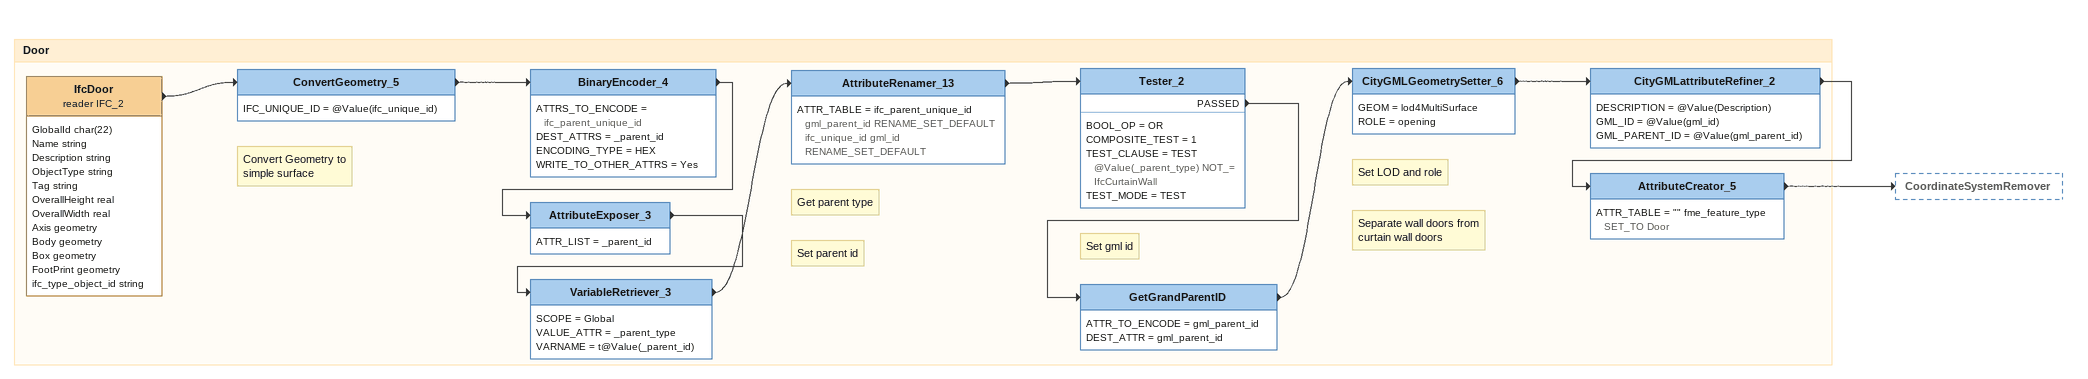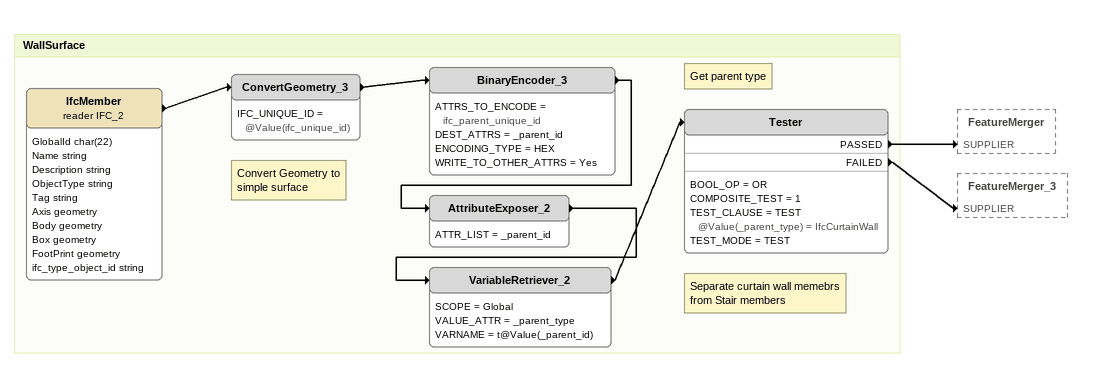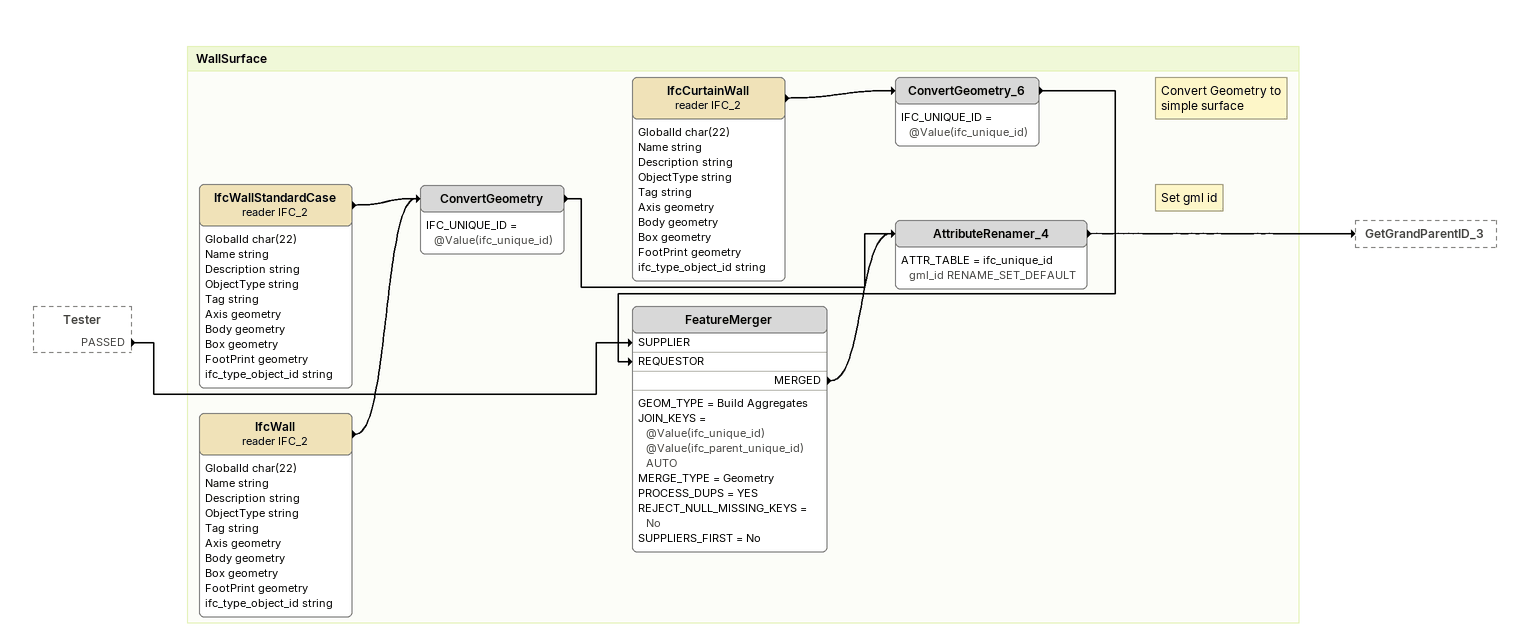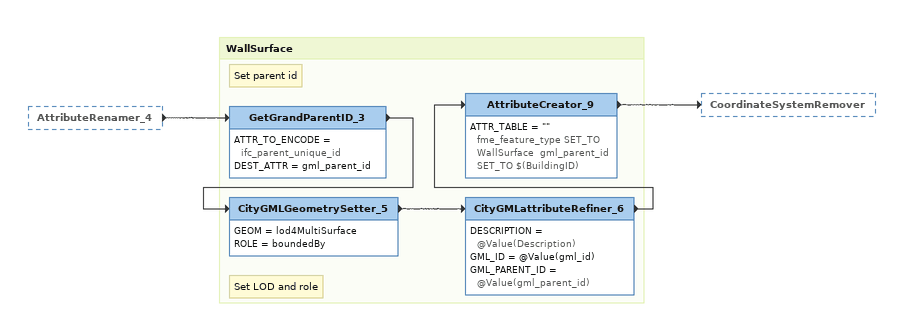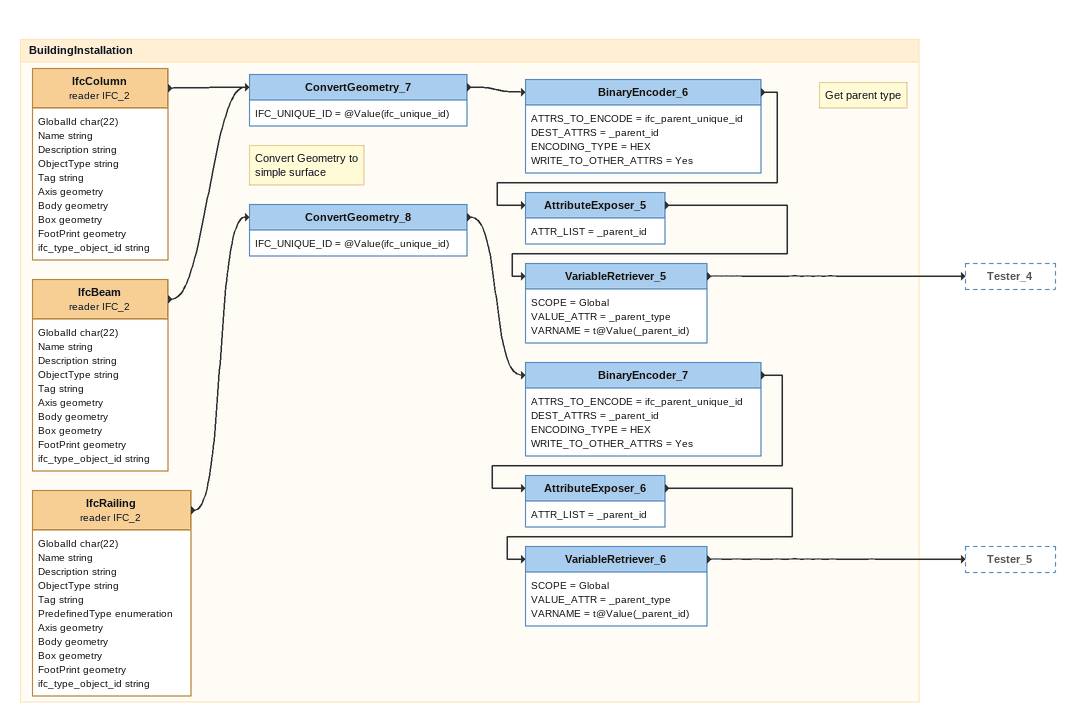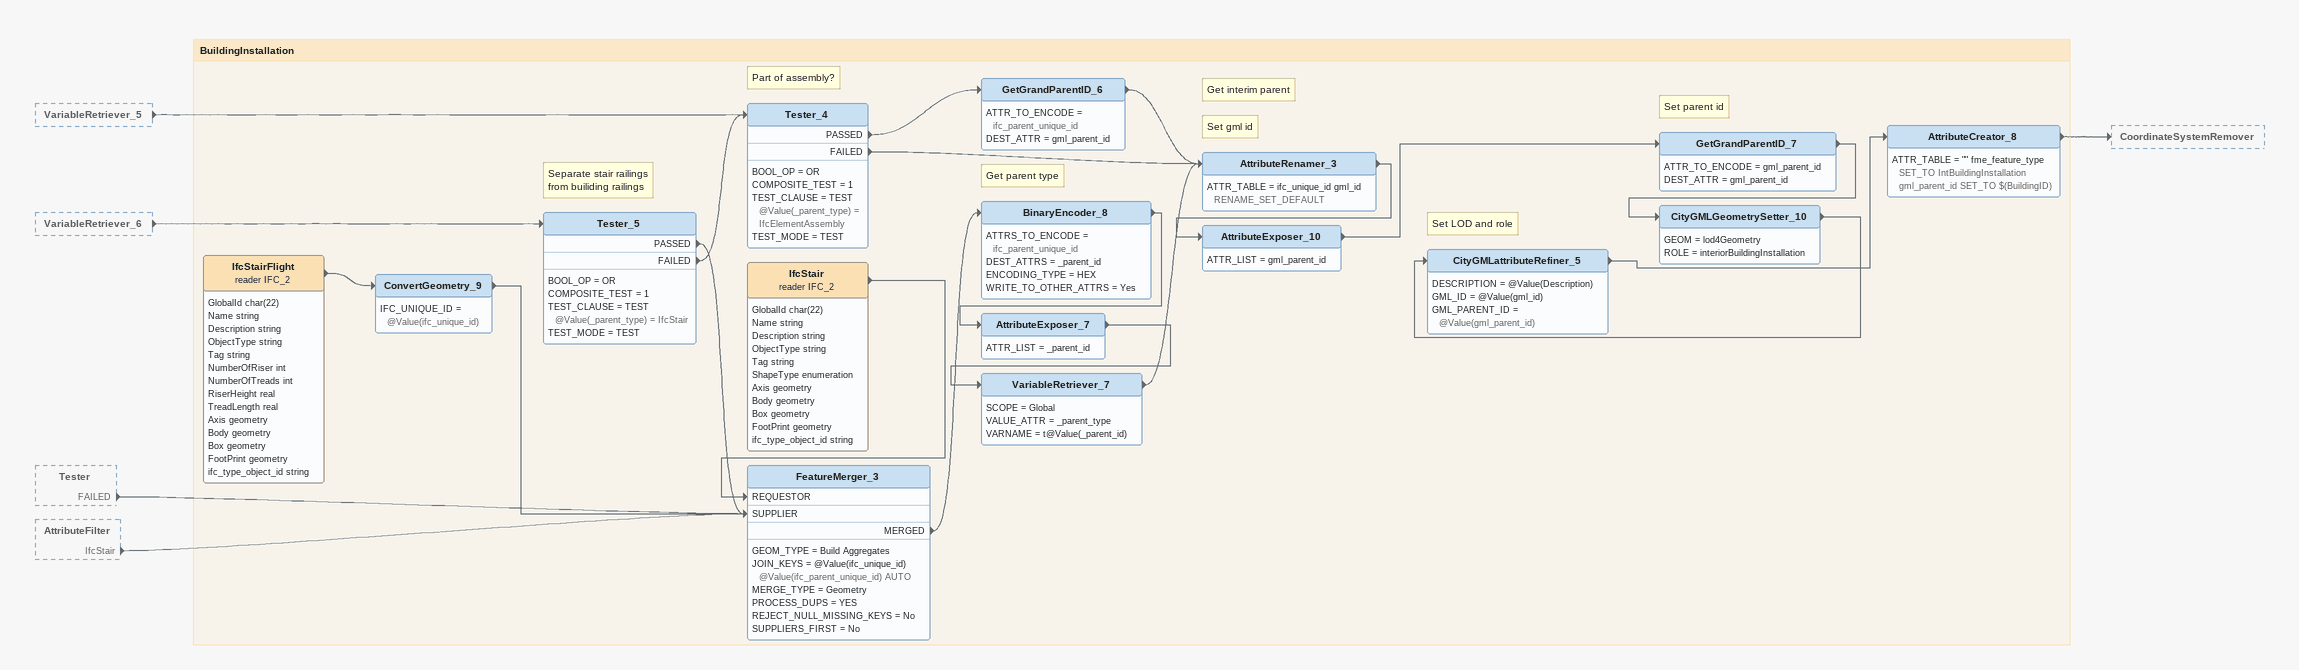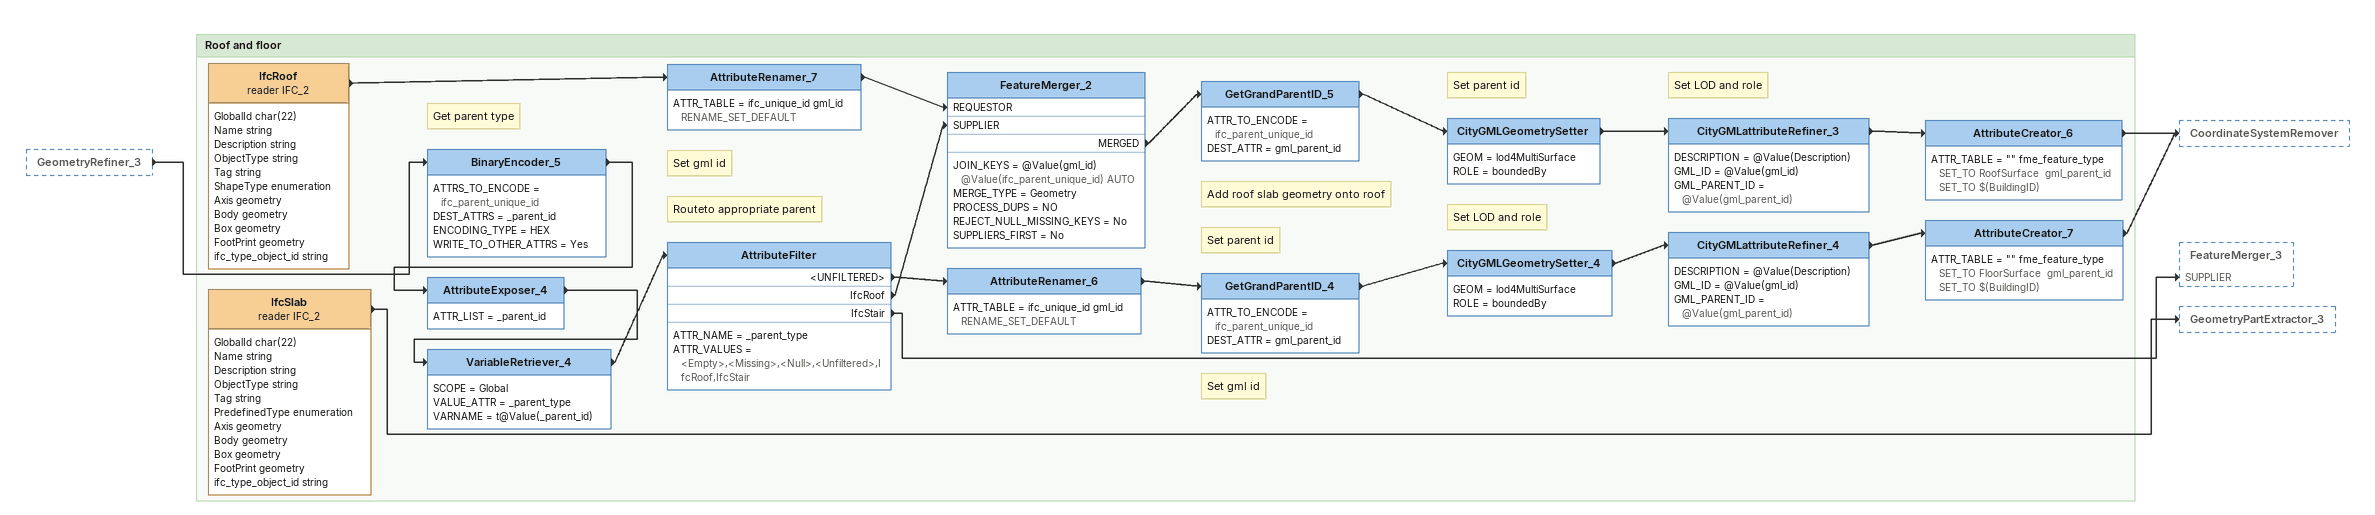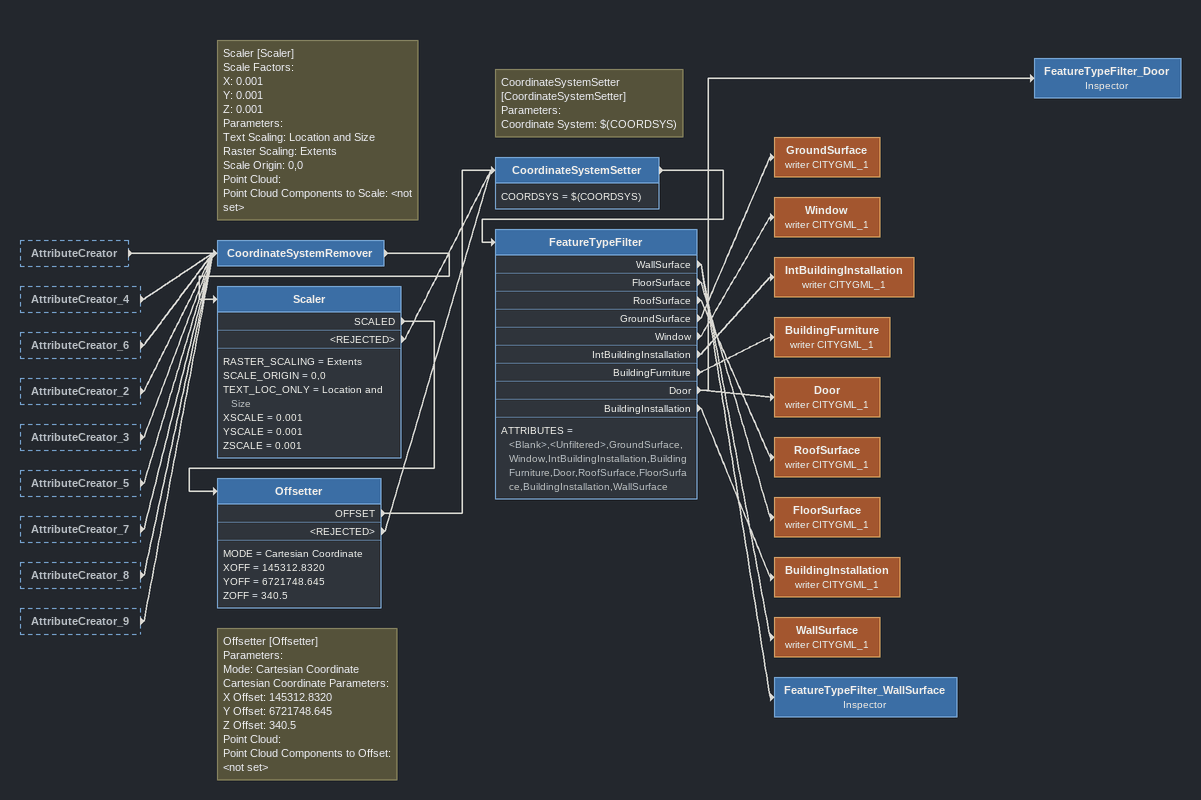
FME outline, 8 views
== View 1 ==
Bookmark: Door
IfcDoor (reader IFC_2)
    attributes: GlobalId char(22), Name string, Description string, ObjectType string, Tag string, OverallHeight real, OverallWidth real, Axis geometry, Body geometry, Box geometry, FootPrint geometry, ifc_type_object_id string
    -> ConvertGeometry_5
Note: Convert Geometry to / simple surface
ConvertGeometry_5
    IFC_UNIQUE_ID = @Value(ifc_unique_id)
    -> BinaryEncoder_4
Note: Get parent type
BinaryEncoder_4
    ATTRS_TO_ENCODE = ifc_parent_unique_id
    DEST_ATTRS = _parent_id
    ENCODING_TYPE = HEX
    WRITE_TO_OTHER_ATTRS = Yes
    -> AttributeExposer_3
AttributeExposer_3
    ATTR_LIST = _parent_id
    -> VariableRetriever_3
VariableRetriever_3
    SCOPE = Global
    VALUE_ATTR = _parent_type
    VARNAME = t@Value(_parent_id)
    -> AttributeRenamer_13
Note: Set gml id
AttributeRenamer_13
    ATTR_TABLE = ifc_parent_unique_id gml_parent_id RENAME_SET_DEFAULT  ifc_unique_id gml_id RENAME_SET_DEFAULT
    -> Tester_2
Note: Separate wall doors from / curtain wall doors
Tester_2
    BOOL_OP = OR
    COMPOSITE_TEST = 1
    TEST_CLAUSE = TEST @Value(_parent_type) NOT_= IfcCurtainWall
    TEST_MODE = TEST
    PASSED -> GetGrandParentID
Note: Set parent id
GetGrandParentID
    ATTR_TO_ENCODE = gml_parent_id
    DEST_ATTR = gml_parent_id
    -> CityGMLGeometrySetter_6
Note: Set LOD and role
CityGMLGeometrySetter_6
    GEOM = lod4MultiSurface
    ROLE = opening
    -> CityGMLattributeRefiner_2
CityGMLattributeRefiner_2
    DESCRIPTION = @Value(Description)
    GML_ID = @Value(gml_id)
    GML_PARENT_ID = @Value(gml_parent_id)
    -> AttributeCreator_5
AttributeCreator_5
    ATTR_TABLE = "" fme_feature_type SET_TO Door
    -> CoordinateSystemRemover

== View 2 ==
Bookmark: WallSurface
IfcMember (reader IFC_2)
    attributes: GlobalId char(22), Name string, Description string, ObjectType string, Tag string, Axis geometry, Body geometry, Box geometry, FootPrint geometry, ifc_type_object_id string
    -> ConvertGeometry_3
Note: Convert Geometry to / simple surface
ConvertGeometry_3
    IFC_UNIQUE_ID = @Value(ifc_unique_id)
    -> BinaryEncoder_3
Note: Get parent type
BinaryEncoder_3
    ATTRS_TO_ENCODE = ifc_parent_unique_id
    DEST_ATTRS = _parent_id
    ENCODING_TYPE = HEX
    WRITE_TO_OTHER_ATTRS = Yes
    -> AttributeExposer_2
AttributeExposer_2
    ATTR_LIST = _parent_id
    -> VariableRetriever_2
VariableRetriever_2
    SCOPE = Global
    VALUE_ATTR = _parent_type
    VARNAME = t@Value(_parent_id)
    -> Tester
Note: Separate curtain wall memebrs / from Stair members
Tester
    BOOL_OP = OR
    COMPOSITE_TEST = 1
    TEST_CLAUSE = TEST @Value(_parent_type) = IfcCurtainWall
    TEST_MODE = TEST
    PASSED -> FeatureMerger [SUPPLIER]
    FAILED -> FeatureMerger_3 [SUPPLIER]

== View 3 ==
Tester [outside]
    PASSED -> FeatureMerger [SUPPLIER]

Bookmark: WallSurface
IfcWallStandardCase (reader IFC_2)
    attributes: GlobalId char(22), Name string, Description string, ObjectType string, Tag string, Axis geometry, Body geometry, Box geometry, FootPrint geometry, ifc_type_object_id string
    -> ConvertGeometry
IfcWall (reader IFC_2)
    attributes: GlobalId char(22), Name string, Description string, ObjectType string, Tag string, Axis geometry, Body geometry, Box geometry, FootPrint geometry, ifc_type_object_id string
    -> ConvertGeometry
ConvertGeometry
    IFC_UNIQUE_ID = @Value(ifc_unique_id)
    -> AttributeRenamer_4
IfcCurtainWall (reader IFC_2)
    attributes: GlobalId char(22), Name string, Description string, ObjectType string, Tag string, Axis geometry, Body geometry, Box geometry, FootPrint geometry, ifc_type_object_id string
    -> ConvertGeometry_6
Note: Convert Geometry to / simple surface
ConvertGeometry_6
    IFC_UNIQUE_ID = @Value(ifc_unique_id)
    -> FeatureMerger [REQUESTOR]
FeatureMerger
    GEOM_TYPE = Build Aggregates
    JOIN_KEYS = @Value(ifc_unique_id) @Value(ifc_parent_unique_id) AUTO
    MERGE_TYPE = Geometry
    PROCESS_DUPS = YES
    REJECT_NULL_MISSING_KEYS = No
    SUPPLIERS_FIRST = No
    MERGED -> AttributeRenamer_4
Note: Set gml id
AttributeRenamer_4
    ATTR_TABLE = ifc_unique_id gml_id RENAME_SET_DEFAULT
    -> GetGrandParentID_3

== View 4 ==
AttributeRenamer_4 [outside]
    -> GetGrandParentID_3

Bookmark: WallSurface
Note: Set parent id
GetGrandParentID_3
    ATTR_TO_ENCODE = ifc_parent_unique_id
    DEST_ATTR = gml_parent_id
    -> CityGMLGeometrySetter_5
Note: Set LOD and role
CityGMLGeometrySetter_5
    GEOM = lod4MultiSurface
    ROLE = boundedBy
    -> CityGMLattributeRefiner_6
CityGMLattributeRefiner_6
    DESCRIPTION = @Value(Description)
    GML_ID = @Value(gml_id)
    GML_PARENT_ID = @Value(gml_parent_id)
    -> AttributeCreator_9
AttributeCreator_9
    ATTR_TABLE = "" fme_feature_type SET_TO WallSurface  gml_parent_id SET_TO $(BuildingID)
    -> CoordinateSystemRemover

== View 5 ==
Bookmark: BuildingInstallation
IfcColumn (reader IFC_2)
    attributes: GlobalId char(22), Name string, Description string, ObjectType string, Tag string, Axis geometry, Body geometry, Box geometry, FootPrint geometry, ifc_type_object_id string
    -> ConvertGeometry_7
IfcBeam (reader IFC_2)
    attributes: GlobalId char(22), Name string, Description string, ObjectType string, Tag string, Axis geometry, Body geometry, Box geometry, FootPrint geometry, ifc_type_object_id string
    -> ConvertGeometry_7
Note: Convert Geometry to / simple surface
ConvertGeometry_7
    IFC_UNIQUE_ID = @Value(ifc_unique_id)
    -> BinaryEncoder_6
Note: Get parent type
BinaryEncoder_6
    ATTRS_TO_ENCODE = ifc_parent_unique_id
    DEST_ATTRS = _parent_id
    ENCODING_TYPE = HEX
    WRITE_TO_OTHER_ATTRS = Yes
    -> AttributeExposer_5
AttributeExposer_5
    ATTR_LIST = _parent_id
    -> VariableRetriever_5
VariableRetriever_5
    SCOPE = Global
    VALUE_ATTR = _parent_type
    VARNAME = t@Value(_parent_id)
    -> Tester_4
IfcRailing (reader IFC_2)
    attributes: GlobalId char(22), Name string, Description string, ObjectType string, Tag string, PredefinedType enumeration, Axis geometry, Body geometry, Box geometry, FootPrint geometry, ifc_type_object_id string
    -> ConvertGeometry_8
ConvertGeometry_8
    IFC_UNIQUE_ID = @Value(ifc_unique_id)
    -> BinaryEncoder_7
BinaryEncoder_7
    ATTRS_TO_ENCODE = ifc_parent_unique_id
    DEST_ATTRS = _parent_id
    ENCODING_TYPE = HEX
    WRITE_TO_OTHER_ATTRS = Yes
    -> AttributeExposer_6
AttributeExposer_6
    ATTR_LIST = _parent_id
    -> VariableRetriever_6
VariableRetriever_6
    SCOPE = Global
    VALUE_ATTR = _parent_type
    VARNAME = t@Value(_parent_id)
    -> Tester_5

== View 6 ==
VariableRetriever_5 [outside]
    -> Tester_4
VariableRetriever_6 [outside]
    -> Tester_5
Tester [outside]
    FAILED -> FeatureMerger_3 [SUPPLIER]
AttributeFilter [outside]
    IfcStair -> FeatureMerger_3 [SUPPLIER]

Bookmark: BuildingInstallation
Note: Separate stair railings / from builiding railings
Tester_5
    BOOL_OP = OR
    COMPOSITE_TEST = 1
    TEST_CLAUSE = TEST @Value(_parent_type) = IfcStair
    TEST_MODE = TEST
    PASSED -> FeatureMerger_3 [SUPPLIER]
    FAILED -> Tester_4
Note: Part of assembly?
Tester_4
    BOOL_OP = OR
    COMPOSITE_TEST = 1
    TEST_CLAUSE = TEST @Value(_parent_type) = IfcElementAssembly
    TEST_MODE = TEST
    PASSED -> GetGrandParentID_6
    FAILED -> AttributeRenamer_3
Note: Get interim parent
GetGrandParentID_6
    ATTR_TO_ENCODE = ifc_parent_unique_id
    DEST_ATTR = gml_parent_id
    -> AttributeRenamer_3
IfcStairFlight (reader IFC_2)
    attributes: GlobalId char(22), Name string, Description string, ObjectType string, Tag string, NumberOfRiser int, NumberOfTreads int, RiserHeight real, TreadLength real, Axis geometry, Body geometry, Box geometry, FootPrint geometry, ifc_type_object_id string
    -> ConvertGeometry_9
ConvertGeometry_9
    IFC_UNIQUE_ID = @Value(ifc_unique_id)
    -> FeatureMerger_3 [SUPPLIER]
IfcStair (reader IFC_2)
    attributes: GlobalId char(22), Name string, Description string, ObjectType string, Tag string, ShapeType enumeration, Axis geometry, Body geometry, Box geometry, FootPrint geometry, ifc_type_object_id string
    -> FeatureMerger_3 [REQUESTOR]
FeatureMerger_3
    GEOM_TYPE = Build Aggregates
    JOIN_KEYS = @Value(ifc_unique_id) @Value(ifc_parent_unique_id) AUTO
    MERGE_TYPE = Geometry
    PROCESS_DUPS = YES
    REJECT_NULL_MISSING_KEYS = No
    SUPPLIERS_FIRST = No
    MERGED -> BinaryEncoder_8
Note: Get parent type
BinaryEncoder_8
    ATTRS_TO_ENCODE = ifc_parent_unique_id
    DEST_ATTRS = _parent_id
    ENCODING_TYPE = HEX
    WRITE_TO_OTHER_ATTRS = Yes
    -> AttributeExposer_7
AttributeExposer_7
    ATTR_LIST = _parent_id
    -> VariableRetriever_7
VariableRetriever_7
    SCOPE = Global
    VALUE_ATTR = _parent_type
    VARNAME = t@Value(_parent_id)
    -> AttributeRenamer_3
Note: Set gml id
AttributeRenamer_3
    ATTR_TABLE = ifc_unique_id gml_id RENAME_SET_DEFAULT
    -> AttributeExposer_10
AttributeExposer_10
    ATTR_LIST = gml_parent_id
    -> GetGrandParentID_7
Note: Set parent id
GetGrandParentID_7
    ATTR_TO_ENCODE = gml_parent_id
    DEST_ATTR = gml_parent_id
    -> CityGMLGeometrySetter_10
Note: Set LOD and role
CityGMLGeometrySetter_10
    GEOM = lod4Geometry
    ROLE = interiorBuildingInstallation
    -> CityGMLattributeRefiner_5
CityGMLattributeRefiner_5
    DESCRIPTION = @Value(Description)
    GML_ID = @Value(gml_id)
    GML_PARENT_ID = @Value(gml_parent_id)
    -> AttributeCreator_8
AttributeCreator_8
    ATTR_TABLE = "" fme_feature_type SET_TO IntBuildingInstallation  gml_parent_id SET_TO $(BuildingID)
    -> CoordinateSystemRemover

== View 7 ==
GeometryRefiner_3 [outside]
    -> BinaryEncoder_5

Bookmark: Roof and floor
IfcRoof (reader IFC_2)
    attributes: GlobalId char(22), Name string, Description string, ObjectType string, Tag string, ShapeType enumeration, Axis geometry, Body geometry, Box geometry, FootPrint geometry, ifc_type_object_id string
    -> AttributeRenamer_7
Note: Set gml id
AttributeRenamer_7
    ATTR_TABLE = ifc_unique_id gml_id RENAME_SET_DEFAULT
    -> FeatureMerger_2 [REQUESTOR]
IfcSlab (reader IFC_2)
    attributes: GlobalId char(22), Name string, Description string, ObjectType string, Tag string, PredefinedType enumeration, Axis geometry, Body geometry, Box geometry, FootPrint geometry, ifc_type_object_id string
    -> GeometryPartExtractor_3
Note: Get parent type
BinaryEncoder_5
    ATTRS_TO_ENCODE = ifc_parent_unique_id
    DEST_ATTRS = _parent_id
    ENCODING_TYPE = HEX
    WRITE_TO_OTHER_ATTRS = Yes
    -> AttributeExposer_4
AttributeExposer_4
    ATTR_LIST = _parent_id
    -> VariableRetriever_4
VariableRetriever_4
    SCOPE = Global
    VALUE_ATTR = _parent_type
    VARNAME = t@Value(_parent_id)
    -> AttributeFilter
Note: Routeto appropriate parent
AttributeFilter
    ATTR_NAME = _parent_type
    ATTR_VALUES = <Empty>,<Missing>,<Null>,<Unfiltered>,IfcRoof,IfcStair
    <UNFILTERED> -> AttributeRenamer_6
    IfcRoof -> FeatureMerger_2 [SUPPLIER]
    IfcStair -> FeatureMerger_3 [SUPPLIER]
Note: Add roof slab geometry onto roof
FeatureMerger_2
    JOIN_KEYS = @Value(gml_id) @Value(ifc_parent_unique_id) AUTO
    MERGE_TYPE = Geometry
    PROCESS_DUPS = NO
    REJECT_NULL_MISSING_KEYS = No
    SUPPLIERS_FIRST = No
    MERGED -> GetGrandParentID_5
Note: Set parent id
GetGrandParentID_5
    ATTR_TO_ENCODE = ifc_parent_unique_id
    DEST_ATTR = gml_parent_id
    -> CityGMLGeometrySetter
Note: Set LOD and role
CityGMLGeometrySetter
    GEOM = lod4MultiSurface
    ROLE = boundedBy
    -> CityGMLattributeRefiner_3
CityGMLattributeRefiner_3
    DESCRIPTION = @Value(Description)
    GML_ID = @Value(gml_id)
    GML_PARENT_ID = @Value(gml_parent_id)
    -> AttributeCreator_6
AttributeCreator_6
    ATTR_TABLE = "" fme_feature_type SET_TO RoofSurface  gml_parent_id SET_TO $(BuildingID)
    -> CoordinateSystemRemover
Note: Set gml id
AttributeRenamer_6
    ATTR_TABLE = ifc_unique_id gml_id RENAME_SET_DEFAULT
    -> GetGrandParentID_4
Note: Set parent id
GetGrandParentID_4
    ATTR_TO_ENCODE = ifc_parent_unique_id
    DEST_ATTR = gml_parent_id
    -> CityGMLGeometrySetter_4
Note: Set LOD and role
CityGMLGeometrySetter_4
    GEOM = lod4MultiSurface
    ROLE = boundedBy
    -> CityGMLattributeRefiner_4
CityGMLattributeRefiner_4
    DESCRIPTION = @Value(Description)
    GML_ID = @Value(gml_id)
    GML_PARENT_ID = @Value(gml_parent_id)
    -> AttributeCreator_7
AttributeCreator_7
    ATTR_TABLE = "" fme_feature_type SET_TO FloorSurface  gml_parent_id SET_TO $(BuildingID)
    -> CoordinateSystemRemover

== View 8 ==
AttributeCreator [outside]
    -> CoordinateSystemRemover
AttributeCreator_4 [outside]
    -> CoordinateSystemRemover
AttributeCreator_6 [outside]
    -> CoordinateSystemRemover
AttributeCreator_2 [outside]
    -> CoordinateSystemRemover
AttributeCreator_3 [outside]
    -> CoordinateSystemRemover
AttributeCreator_5 [outside]
    -> CoordinateSystemRemover
AttributeCreator_7 [outside]
    -> CoordinateSystemRemover
AttributeCreator_8 [outside]
    -> CoordinateSystemRemover
AttributeCreator_9 [outside]
    -> CoordinateSystemRemover
CoordinateSystemRemover
    -> Scaler
Note: Scaler [Scaler] / Scale Factors: / X: 0.001 / Y: 0.001 / Z: 0.001 / Parameters: / Text Scaling: Location and Size / Raster Scaling: Extents / Scale Origin: 0,0 / Point Cloud: / Point Cloud Components to Scale: <not set>
Scaler
    RASTER_SCALING = Extents
    SCALE_ORIGIN = 0,0
    TEXT_LOC_ONLY = Location and Size
    XSCALE = 0.001
    YSCALE = 0.001
    ZSCALE = 0.001
    SCALED -> Offsetter
    <REJECTED> -> CoordinateSystemSetter
Note: Offsetter [Offsetter] / Parameters: / Mode: Cartesian Coordinate / Cartesian Coordinate Parameters: / X Offset: 145312.8320 / Y Offset: 6721748.645 / Z Offset: 340.5 / Point Cloud: / Point Cloud Components to Offset: <not set>
Offsetter
    MODE = Cartesian Coordinate
    XOFF = 145312.8320
    YOFF = 6721748.645
    ZOFF = 340.5
    OFFSET -> CoordinateSystemSetter
    <REJECTED> -> CoordinateSystemSetter
Note: CoordinateSystemSetter [CoordinateSystemSetter] / Parameters: / Coordinate System: $(COORDSYS)
CoordinateSystemSetter
    COORDSYS = $(COORDSYS)
    -> FeatureTypeFilter
FeatureTypeFilter
    ATTRIBUTES = <Blank>,<Unfiltered>,GroundSurface,Window,IntBuildingInstallation,BuildingFurniture,Door,RoofSurface,FloorSurface,BuildingInstallation,WallSurface
    WallSurface -> WallSurface (writer CITYGML_1)
    WallSurface -> FeatureTypeFilter_WallSurface
    FloorSurface -> FloorSurface (writer CITYGML_1)
    RoofSurface -> RoofSurface (writer CITYGML_1)
    GroundSurface -> GroundSurface (writer CITYGML_1)
    Window -> Window (writer CITYGML_1)
    IntBuildingInstallation -> IntBuildingInstallation (writer CITYGML_1)
    BuildingFurniture -> BuildingFurniture (writer CITYGML_1)
    Door -> Door (writer CITYGML_1)
    Door -> FeatureTypeFilter_Door
    BuildingInstallation -> BuildingInstallation (writer CITYGML_1)
FeatureTypeFilter_Door: Inspector
GroundSurface (writer CITYGML_1)
Window (writer CITYGML_1)
IntBuildingInstallation (writer CITYGML_1)
BuildingFurniture (writer CITYGML_1)
Door (writer CITYGML_1)
RoofSurface (writer CITYGML_1)
FloorSurface (writer CITYGML_1)
BuildingInstallation (writer CITYGML_1)
WallSurface (writer CITYGML_1)
FeatureTypeFilter_WallSurface: Inspector
